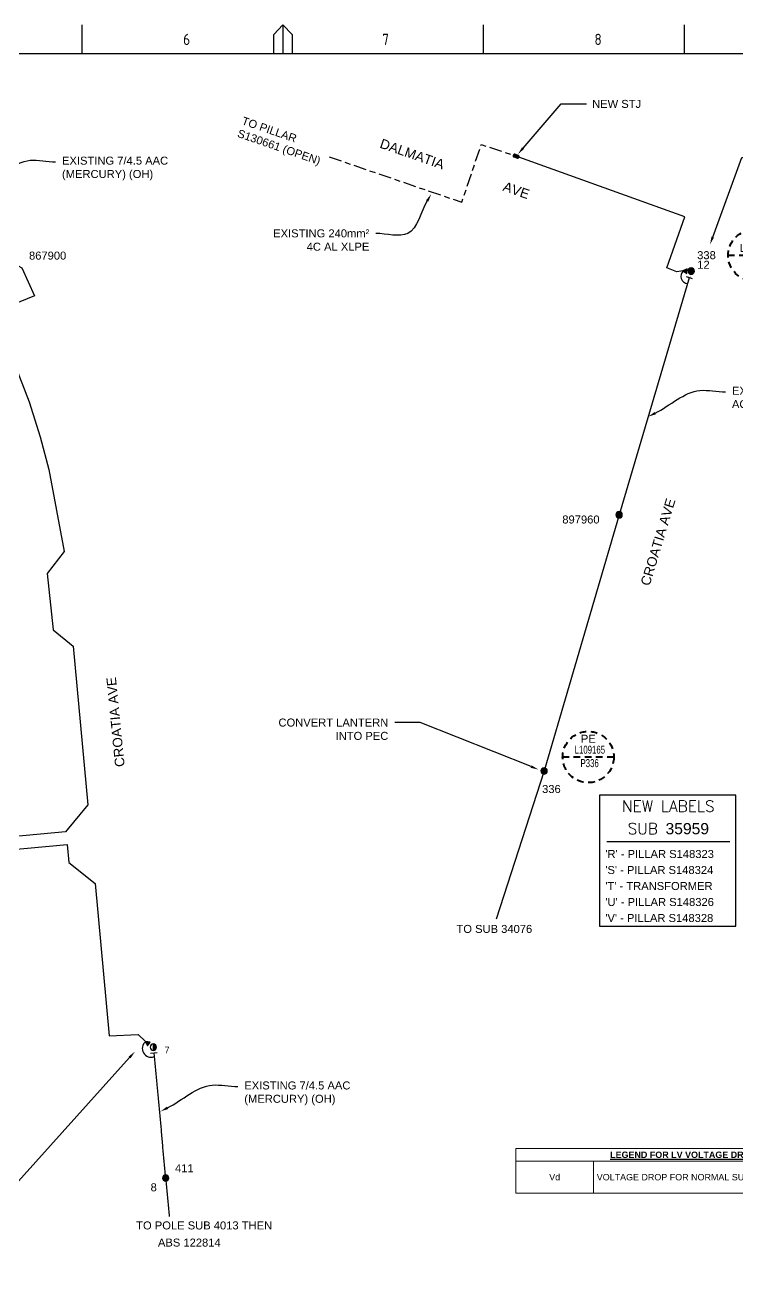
# Paper-space layout 'Sheet(2)' of a CAD drawing. Header units: metres. Extents: x -37 to 809, y -3 to 584.
# Drawn here: x 309.4 to 532.1, y 194.7 to 583.8 of the extents above; entities that cross this region are included whole.
import ezdxf
from ezdxf import colors
from ezdxf.entities.mleader import LeaderData, LeaderLine
from ezdxf.enums import TextEntityAlignment as Align
from ezdxf.math import Vec2, Vec3

# ---------------------------------------------------------------- set-up
doc = ezdxf.new("R2010")
doc.units = ezdxf.units.M
for name, pattern in [('Cable Exist OH', [1, 1, 0]), ('Cable Exist UG', [8.2, 4, -1.2, 1.8, -1.2]), ('Dash', [5, 3, -2])]:
    doc.linetypes.add(name, pattern=pattern)
doc.layers.get('0').update_dxf_attribs({"color": 6})
doc.layers.add('Cadastre Roads_SP_EXT', color=9, linetype='Continuous', lineweight=5)
for name, color, linetype in [('Equip_HV_NEW', 2, 'Continuous'), ('Equip_LV_EXT', 7, 'Continuous'), ('Equip_SP_SL_EXT', 7, 'Continuous'), ('Mains_HV_EXT', 7, 'Continuous'), ('Notes', 7, 'Continuous'), ('OH_Details_SP_MISC', 7, 'Continuous'), ('SupportsOH_SP_TR_HV_LV_SL_EXT', 7, 'Continuous'), ('SupportsUG_SP_EXT', 7, 'Continuous')]:
    doc.layers.add(name, color=color, linetype=linetype)
doc.styles.add('Elec', font='romand__.ttf')
doc.styles.add('iecISOCP', font='isocp.shx')
doc.styles.add('POLE_LABEL', font='arial.ttf')
doc.styles.get("Standard").update_dxf_attribs({"font": 'arial.ttf'})
doc.linetypes.add('Cable New UG', pattern='A,7,-0.25,["x",Standard,S=2,R=0,X=0.2,Y=-0.8],-2.1', length=9.35)

# ---------------------------------------------------------------- blocks, each defined once
blk = doc.blocks.new('A1_FRAME_TITLE')
at = {"layer": 'Notes', "linetype": 'Continuous'}
for p, q in [((351.17, 574.39), (351.17, 583.39)), ((413.67, 580.39), (416.67, 583.39)), ((413.67, 574.39), (413.67, 580.39)), ((416.67, 583.39), (416.67, 574.39)), ((416.67, 583.39), (419.67, 580.39)), ((419.67, 580.39), (419.67, 574.39)), ((482.19, 574.39), (482.19, 583.39)), ((547.7, 574.39), (547.7, 583.39))]:
    blk.add_line(p, q, dxfattribs=at)
at = {"layer": 'Notes', "linetype": 'Continuous', "flags": 128}
blk.add_lwpolyline([(844.88, 574.39), (149.5, 574.39)], dxfattribs=at)
blk.add_attdef('DRAFT_NUM', (9.35, 23.29), '', height=2.5, rotation=90)
at = {"layer": 'Notes', "style": 'iecISOCP'}
for s, p in [('6', (384.13, 577.12)), ('7', (449.08, 577.12)), ('8', (518.36, 577.12))]:
    blk.add_text(s, height=3.5, dxfattribs=at).set_placement(p)
at = {"layer": 'Notes', "style": 'iecISOCP', "flags": 8}
blk.add_attdef('VERSION_NO', text='', height=2.5, rotation=90, dxfattribs=at).set_placement((302.04, 43.81), align=Align.MIDDLE_CENTER)
at = {"layer": 'Notes', "style": 'iecISOCP'}
for tag, p in [('CAP_NO', (513.19, 43.46)), ('IE_NUM', (513.05, 37.81)), ('REF_No_1', (335.24, 32.31)), ('REF_1', (362.52, 32.31)), ('GEN_WO', (441.71, 31.76)), ('HV_SWITCH', (513.46, 32.16)), ('REF_No_2', (335.24, 26.31)), ('REF_2', (362.52, 26.31)), ('OH_WO', (441.71, 25.81)), ('UBD_REF', (513.05, 25.83)), ('REF_No_3', (335.24, 20.31)), ('REF_3', (362.52, 20.31)), ('UG_WO', (441.71, 20.05)), ('GIS_MAP_No', (513.05, 20.04)), ('REF_No_4', (335.24, 14.31)), ('REF_4', (362.52, 14.31)), ('SUB_WO', (441.71, 13.81)), ('HV_OP_DIAG', (513.33, 14.2)), ('LGA', (512.95, 7.78)), ('ExportID', (-11.47, 2.39))]:
    blk.add_attdef(tag, p, '', height=2.5, dxfattribs=at)
for tag, height, p in [('T1', 3.5, (684.37, 39.47)), ('scale', 2.5, (567.76, 33.27)), ('T2', 3.5, (684.37, 34.35)), ('T3', 3.5, (684.37, 28.92)), ('DRAWN', 2.5, (567.76, 24.93)), ('T4', 3.5, (684.37, 23.66)), ('T5', 3.5, (684.37, 18.23)), ('REV', 5, (840.57, 17.1)), ('DATE', 2.5, (567.76, 16.88)), ('T6', 3.5, (684.37, 12.97)), ('CHD', 2.5, (567.76, 8.37)), ('DESIGN', 2.5, (605.62, 9.15))]:
    blk.add_attdef(tag, text='', height=height, dxfattribs=at).set_placement(p, align=Align.CENTER)
blk.add_attdef('NUM', text='', height=7, dxfattribs=at).set_placement((812.88, 20.12), align=Align.MIDDLE_CENTER)
for tag, p in [('NS', (811.23, 8.12)), ('SHTS', (825.93, 8.12))]:
    blk.add_attdef(tag, text='', height=2.5, dxfattribs=at).set_placement(p, align=Align.MIDDLE)
at = {"layer": 'Notes', "style": 'iecISOCP', "flags": 1}
for tag, p in [('ProjectType', (-6.37, -26.8)), ('ProjectNumber', (3.01, -26.82)), ('DrawingNumber', (14.96, -26.8)), ('ProjectDescription', (27.02, -26.83)), ('ExportDate', (39.74, -26.79)), ('ExportUserName', (48.61, -26.8)), ('DesignerCompanyName', (60.94, -26.79)), ('ExportAreaOfInterest', (76.55, -26.81)), ('GIS_SUCCESS', (91.45, -26.78)), ('CAD_SUCCESS', (101.24, -26.78)), ('DEPOTCODE', (111.56, -26.88)), ('ExportCategories', (119.53, -26.8)), ('Comments', (133.84, -26.88))]:
    blk.add_attdef(tag, p, '', height=1, dxfattribs=at)
blk = doc.blocks.new('POLE_EXT')
blk.add_hatch(color=256).paths.add_polyline_path([(-1, 0, 1), (1, 0, 1)])
blk.add_lwpolyline([(-1, 0, 1), (1, 0, 1)], format="xyb", close=True)
for tag, height, flags, p in [('pNumber', 2.5, 8, (-17.84, 2.07)), ('OWNED_BY', 0.2, 9, (1.35, -0.4)), ('SPECIAL_USE', 0.2, 9, (1.35, -0.8)), ('STATE', 0.2, 9, (1.35, -1)), ('cLV', 0.2, 9, (1.35, -1.4)), ('hDepth', 0.2, 9, (1.35, -1.6)), ('hDia', 0.2, 9, (1.35, -1.8)), ('cHV', 0.2, 9, (1.35, -2)), ('cLinedev', 0.2, 9, (1.35, -3.4)), ('pExisting', 0.2, 9, (1.35, -3.8)), ('PARENT', 0.2, 9, (1.35, -0.6)), ('USAGE', 0.2, 9, (1.35, -1.2)), ('LBRACKET', 0.2, 9, (1.35, -2.2)), ('LExisting', 0.2, 9, (1.35, -2.4)), ('LANTNUMBER', 0.2, 9, (1.35, -2.6)), ('LOther', 0.2, 9, (1.35, -2.8)), ('LRemove', 0.2, 9, (1.35, -3)), ('LEGEND', 0.2, 9, (1.35, -3.2)), ('LOCATION', 0.2, 9, (1.35, -3.6)), ('pFooting', 0.2, 9, (1.35, -4.4)), ('pNew', 0.2, 9, (1.35, -4.6)), ('pRelocate', 0.2, 9, (1.35, -5)), ('pRemove', 0.2, 9, (1.35, -5.2)), ('pReplace', 0.2, 9, (1.35, -5.4)), ('pStay', 0.2, 9, (1.35, -5.6)), ('pType', 0.2, 9, (1.35, -5.8)), ('cspan', 0.2, 9, (1.35, -6)), ('STREETNAME', 0.2, 9, (1.35, -6.2)), ('SUBURB', 0.2, 9, (1.35, -6.4)), ('OPERATED_BY', 0.2, 9, (1.36, -7.01)), ('PFNUMBER', 0.2, 9, (1.35, -4)), ('NEWPFNUMBER', 0.2, 9, (1.35, -4.2)), ('NOTES', 0.2, 9, (1.35, -6.6)), ('MAINTAINED_BY', 0.2, 9, (1.36, -6.81))]:
    blk.add_attdef(tag, text='', height=height, dxfattribs=dict(flags=flags)).set_placement(p, align=Align.MIDDLE_LEFT)
at = {"style": 'POLE_LABEL'}
for tag, height, flags, p in [('STRUCTURE_PLANT_NUMBER', 0.2, 9, (1.35, 0.03)), ('ASSET_NUM', 2.5, 8, (2, 2)), ('STREET_CODE', 0.2, 9, (1.35, -0.2))]:
    blk.add_attdef(tag, text='', height=height, dxfattribs=dict(at, flags=flags)).set_placement(p, align=Align.MIDDLE_LEFT)
at = {"flags": 1}
blk.add_attdef('Z', (1.35, -7.33), '', height=0.2, dxfattribs=at)
blk = doc.blocks.new('UGOH_NEW')
blk.add_hatch(color=256).paths.add_polyline_path([(-0.75, 1.7), (0.75, 1.7), (0, 3)])
at = {"color": 1}
blk.add_lwpolyline([(-0.75, 1.7), (0.75, 1.7), (0, 3)], close=True, dxfattribs=at)
for tag, flags, p in [('CONSTRUCTED_VOLTAGE', 9, (1.5, 0)), ('ACTUAL_STATUS', 9, (1.5, -1.6)), ('OPERATING_VOLTAGE', 9, (1.5, -0.2)), ('ORIENTATION', 9, (1.5, -0.4)), ('STATE', 9, (1.5, -0.6)), ('OWNED_BY', 9, (1.5, -1)), ('OPERATED_BY', 9, (1.5, -1.2)), ('TYPE', 1, (1.5, -2)), ('USAGE', 9, (1.5, -0.8)), ('MAINTAINED_BY', 9, (1.5, -1.4)), ('NUMBER_OF_PHASES', 9, (1.5, -1.8))]:
    blk.add_attdef(tag, text='', height=0.2, dxfattribs=dict(flags=flags)).set_placement(p, align=Align.MIDDLE_LEFT)
blk = doc.blocks.new('*T796')
at = {"layer": 'Defpoints', "color": 8, "linetype": 'ByBlock', "lineweight": 0, "transparency": 16777216}
for p, q in [((0, 0), (106.63, 0)), ((0, 0), (0, -14)), ((106.63, 0), (106.63, -14)), ((0, -4), (106.63, -4)), ((24.32, -4), (24.32, -14)), ((0, -14), (106.63, -14))]:
    blk.add_line(p, q, dxfattribs=at)
at = {"layer": 'Notes', "color": 0, "linetype": 'Continuous', "transparency": 16777216, "char_height": 2}
for s, insert, width, attachment_point in [('{\\fArial|b1|i0|c0|p34;\\LLEGEND FOR LV VOLTAGE DROPS}', (53.32, -2), 104.633, 5), ('Vd', (12.16, -9), 22.3182, 5), ('VOLTAGE DROP FOR NORMAL SUPPLY FROM SUB 35959', (25.32, -9), 80.3147, 4)]:
    blk.add_mtext(s, dxfattribs=dict(at, insert=insert, width=width, attachment_point=attachment_point))
blk = doc.blocks.new('POLE_REPLACE_NEW')
for tag, flags, p in [('cLinedev', 9, (1.5, -3.2)), ('pExisting', 9, (1.5, -3.4)), ('PFNUMBER', 9, (1.5, -3.6)), ('NEWPFNUMBER', 9, (1.5, -3.8)), ('pFooting', 9, (1.5, -4)), ('cspan', 9, (1.5, -5.6)), ('SUBURB', 9, (1.5, -5.8)), ('STREETNAME', 9, (1.5, -6)), ('OPERATED_BY', 9, (1.5, -6.6)), ('Z', 1, (1.5, -7)), ('pNew', 9, (1.5, -4.2)), ('pNumber', 9, (1.5, -4.4)), ('pRelocate', 9, (1.5, -4.6)), ('pRemove', 9, (1.5, -4.8)), ('pReplace', 9, (1.5, -5)), ('pStay', 9, (1.5, -5.2)), ('pType', 9, (1.5, -5.4)), ('LOCATION', 9, (1.5, -6.2)), ('NOTES', 9, (1.5, -6.4)), ('MAINTAINED_BY', 9, (1.5, -6.8))]:
    blk.add_attdef(tag, text='', height=0.2, dxfattribs=dict(flags=flags)).set_placement(p, align=Align.MIDDLE_LEFT)
blk.add_wipeout([(0, 1), (-0.13, 0.99), (-0.25, 0.97), (-0.37, 0.93), (-0.48, 0.88), (-0.59, 0.81), (-0.68, 0.73), (-0.77, 0.64), (-0.84, 0.54), (-0.9, 0.43), (-0.95, 0.31), (-0.98, 0.19), (-1, 0.06), (-1, -0.06), (-0.98, -0.19), (-0.95, -0.31), (-0.9, -0.43), (-0.84, -0.54), (-0.77, -0.64), (-0.68, -0.73), (-0.59, -0.81), (-0.48, -0.88), (-0.37, -0.93), (-0.25, -0.97), (-0.13, -0.99), (0, -1), (0.13, -0.99), (0.25, -0.97), (0.37, -0.93), (0.48, -0.88), (0.59, -0.81), (0.68, -0.73), (0.77, -0.64), (0.84, -0.54), (0.9, -0.43), (0.95, -0.31), (0.98, -0.19), (1, -0.06), (1, 0.06), (0.98, 0.19), (0.95, 0.31), (0.9, 0.43), (0.84, 0.54), (0.77, 0.64), (0.68, 0.73), (0.59, 0.81), (0.48, 0.88), (0.37, 0.93), (0.25, 0.97), (0.13, 0.99)])
h = blk.add_hatch(color=256)
edge = h.paths.add_edge_path()
edge.add_arc((0, 0), 1, 270, 450)
edge.add_line((0, 1), (0, -1))
blk.add_lwpolyline([(0, 1), (0, -1)])
at = {"lineweight": -3}
blk.add_arc((0, 0), 1, 90, 270, dxfattribs=at)
blk.add_arc((0, 0), 1, 270, 90)
at = {"style": 'POLE_LABEL', "flags": 9}
blk.add_attdef('STRUCTURE_PLANT_NUMBER', text='', height=0.2, dxfattribs=at).set_placement((1.5, 0.24), align=Align.MIDDLE_LEFT)
for tag, height, flags, p in [('STREET_CODE', 0.2, 9, (1.5, 0)), ('ASSET_NUM', 2.5, 8, (2, 2)), ('OWNED_BY', 0.2, 9, (1.5, -0.2)), ('SPECIAL_USE', 0.2, 9, (1.5, -0.6)), ('STATE', 0.2, 9, (1.5, -0.8)), ('cLV', 0.2, 9, (1.5, -1.2)), ('cHV', 0.2, 9, (1.5, -1.8)), ('PARENT', 0.2, 9, (1.5, -0.4)), ('USAGE', 0.2, 9, (1.5, -1)), ('hDepth', 0.2, 9, (1.5, -1.4)), ('hDia', 0.2, 9, (1.5, -1.6)), ('LBRACKET', 0.2, 9, (1.5, -2)), ('LExisting', 0.2, 9, (1.5, -2.2)), ('LANTNUMBER', 0.2, 9, (1.5, -2.4)), ('LOther', 0.2, 9, (1.5, -2.6)), ('LRemove', 0.2, 9, (1.5, -2.8)), ('LEGEND', 0.2, 9, (1.5, -3))]:
    blk.add_attdef(tag, text='', height=height, dxfattribs=dict(flags=flags)).set_placement(p, align=Align.MIDDLE_LEFT)
blk = doc.blocks.new('*U809')
at = {"flags": 1}
blk.add_attdef('Z', text='', height=0.2, dxfattribs=at).set_placement((1.5, -2.2), align=Align.MIDDLE_LEFT)
blk.add_wipeout([(-0.25, 0), (-0.28, 1.81), (0.23, 1.82), (0.25, 0)])
blk.add_line((0.98, 1.83), (-1.02, 1.8))
at = {"flags": 9}
for tag, p in [('CONNECTOR_TYPE', (1.5, 0)), ('CONSTRUCTED_VOLTAGE', (1.5, -0.2)), ('OPERATING_VOLTAGE', (1.5, -0.6)), ('ORIENTATION', (1.5, -0.8)), ('OWNED_BY', (1.5, -1)), ('OPERATED_BY', (1.5, -1.2)), ('STATE', (1.5, -1.6)), ('NO_PHASES', (1.5, -0.4)), ('MAINTAINED_BY', (1.5, -1.4)), ('USAGE', (1.5, -1.8)), ('NOTES', (1.5, -2))]:
    blk.add_attdef(tag, text='', height=0.2, dxfattribs=at).set_placement(p, align=Align.MIDDLE_LEFT)
blk = doc.blocks.new('*U815')
blk.add_wipeout([(-0.21, 0.13), (0.9, 1.9), (1.33, 1.63), (0.21, -0.13)])
blk.add_line((1.96, 1.24), (0.27, 2.3))
at = {"flags": 1}
blk.add_attdef('Z', (0, 0), '', height=0.2, dxfattribs=at)
at = {"flags": 9}
for tag, p in [('CONNECTOR_TYPE', (0, 0)), ('CONSTRUCTED_VOLTAGE', (0, -0.2)), ('OPERATING_VOLTAGE', (0, -0.6)), ('ORIENTATION', (0, -0.8)), ('OWNED_BY', (0, -1)), ('STATE', (0, -1.2)), ('NO_PHASES', (0, -0.4)), ('USAGE', (0, -1.4)), ('NOTES', (0, -1.6))]:
    blk.add_attdef(tag, text='', height=0.2, dxfattribs=at).set_placement(p, align=Align.MIDDLE_LEFT)
blk = doc.blocks.new('SLANTERN_NUM_EXT')
blk.add_wipeout([(-0.31, 10), (-0.94, 9.96), (-1.57, 9.88), (-2.18, 9.76), (-2.79, 9.61), (-3.39, 9.41), (-3.97, 9.18), (-4.54, 8.91), (-5.09, 8.61), (-5.62, 8.27), (-6.13, 7.91), (-6.62, 7.5), (-7.07, 7.07), (-7.5, 6.62), (-7.91, 6.13), (-8.27, 5.62), (-8.61, 5.09), (-8.91, 4.54), (-9.18, 3.97), (-9.41, 3.39), (-9.61, 2.79), (-9.76, 2.18), (-9.88, 1.57), (-9.96, 0.94), (-10, 0.31), (-10, -0.31), (-9.96, -0.94), (-9.88, -1.57), (-9.76, -2.18), (-9.61, -2.79), (-9.41, -3.39), (-9.18, -3.97), (-8.91, -4.54), (-8.61, -5.09), (-8.27, -5.62), (-7.91, -6.13), (-7.5, -6.62), (-7.07, -7.07), (-6.62, -7.5), (-6.13, -7.91), (-5.62, -8.27), (-5.09, -8.61), (-4.54, -8.91), (-3.97, -9.18), (-3.39, -9.41), (-2.79, -9.61), (-2.18, -9.76), (-1.57, -9.88), (-0.94, -9.96), (-0.31, -10), (0.31, -10), (0.94, -9.96), (1.57, -9.88), (2.18, -9.76), (2.79, -9.61), (3.39, -9.41), (3.97, -9.18), (4.54, -8.91), (5.09, -8.61), (5.62, -8.27), (6.13, -7.91), (6.62, -7.5), (7.07, -7.07), (7.5, -6.62), (7.91, -6.13), (8.27, -5.62), (8.61, -5.09), (8.91, -4.54), (9.18, -3.97), (9.41, -3.39), (9.61, -2.79), (9.76, -2.18), (9.88, -1.57), (9.96, -0.94), (10, -0.31), (10, 0.31), (9.96, 0.94), (9.88, 1.57), (9.76, 2.18), (9.61, 2.79), (9.41, 3.39), (9.18, 3.97), (8.91, 4.54), (8.61, 5.09), (8.27, 5.62), (7.91, 6.13), (7.5, 6.62), (7.07, 7.07), (6.62, 7.5), (6.13, 7.91), (5.62, 8.27), (5.09, 8.61), (4.54, 8.91), (3.97, 9.18), (3.39, 9.41), (2.79, 9.61), (2.18, 9.76), (1.57, 9.88), (0.94, 9.96), (0.31, 10)])
at = {"linetype": 'Dash', "lineweight": 40, "ltscale": 0.7}
blk.add_line((8, 0), (-8, 0), dxfattribs=at)
blk.add_circle((0, 0), 8, dxfattribs=at)
at = {"lineweight": 40, "width": 0.7}
for tag, p in [('SNUMBER', (0.51, 1.05)), ('CNUMBER', (0.44, -3.15))]:
    blk.add_attdef(tag, text='', height=2.5, dxfattribs=at).set_placement(p, align=Align.CENTER)
at = {"lineweight": 40, "flags": 1}
blk.add_attdef('Z', (0, 0), '', height=0.2, dxfattribs=at)
blk = doc.blocks.new('HV_STJ_NEW')
blk.add_hatch(color=256).paths.add_polyline_path([(-0.91, 0.13), (-0.91, -0.13, 0.414214), (-0.59, -0.45), (0.59, -0.45, 0.414214), (0.91, -0.13), (0.91, 0.13, 0.414214), (0.59, 0.45), (-0.59, 0.45, 0.414214)])
blk.add_lwpolyline([(-0.91, 0.13), (-0.91, -0.13, 0.414214), (-0.59, -0.45), (0.59, -0.45, 0.414214), (0.91, -0.13), (0.91, 0.13, 0.414214), (0.59, 0.45), (-0.59, 0.45, 0.414214)], format="xyb", close=True)
for tag, flags, p in [('ORIENTATION', 9, (1.5, 0)), ('OWNED_BY', 9, (1.5, -0.8)), ('OPERATED_BY', 9, (1.5, -1)), ('TYPE', 9, (1.5, -1.4)), ('OPERATING_VOLTAGE', 9, (1.5, -1.6)), ('CONSTRUCTED_VOLTAGE', 9, (1.5, -1.8)), ('Z', 1, (1.5, -2.2)), ('USAGE', 9, (1.5, -0.2)), ('LEGEND', 9, (1.5, -0.4)), ('NOTES', 9, (1.5, -0.6)), ('MAINTAINED_BY', 9, (1.5, -1.2)), ('NUMBER_OF_PHASES', 9, (1.5, -2))]:
    blk.add_attdef(tag, text='', height=0.2, dxfattribs=dict(flags=flags)).set_placement(p, align=Align.MIDDLE_LEFT)

psp = doc.layouts.new('Sheet(2)')

# ---------------------------------------------------------------- linework, layer by layer
at = {"layer": 'Notes', "lineweight": 30}
psp.add_line((491.36, 328.64), (529.86, 328.64), dxfattribs=at)
at = {"layer": 'Notes', "linetype": 'Cable New UG', "flags": 128}
psp.add_lwpolyline([(307.29, 508.52), (308.42, 507.88), (312.38, 499.1), (299.8, 493.98), (310.72, 466.05), (314.18, 455.03), (316.89, 444.91), (321.68, 419.22), (316.35, 412.4), (318.25, 394.73), (324.51, 389.7), (329.13, 340.11), (322.13, 331.67), (238.01, 323.85), (229.48, 324.4), (198.69, 333.21), (190.35, 343.11), (190.35, 343.11), (135.02, 360.58), (127.18, 331.2)], dxfattribs=at)
at = {"layer": 'Notes'}
psp.add_lwpolyline([(489.05, 302.2), (531.7, 302.2), (531.7, 343.11), (489.05, 343.11)], close=True, dxfattribs=at)
at = {"layer": 'OH_Details_SP_MISC', "color": 7, "linetype": 'Continuous', "flags": 128}
psp.add_lwpolyline([(517.7, 506.87), (495.25, 430.71), (471.76, 350.65), (456.74, 304.37)], dxfattribs=at)

# ---------------------------------------------------------------- block references
psp.add_blockref('*T796', (462.91, 232.72))
at = {"layer": 'Equip_HV_NEW', "rotation": 184.5743407584648}
psp.add_blockref('*U809', (349.58, 264.36), dxfattribs=at)
at = {"layer": 'Notes'}
ref = psp.add_blockref('POLE_EXT', (305.77, 509.41), dxfattribs=at)
ref.add_attrib('ASSET_NUM', '867900', dxfattribs={"layer": '0', "height": 2.5, "style": 'POLE_LABEL'}).set_placement((310.71, 511.7), align=Align.MIDDLE_LEFT)
ref.add_attrib('PNUMBER', '2', (303.67, 504.49), dxfattribs={"layer": '0', "height": 2.5})
at = {"layer": 'SupportsOH_SP_TR_HV_LV_SL_EXT'}
ref = psp.add_blockref('POLE_EXT', (495.22, 430.71), dxfattribs=at)
ref.add_attrib('ASSET_NUM', '897960', dxfattribs={"layer": '0', "height": 2.5, "style": 'POLE_LABEL'}).set_placement((489.11, 429.24), align=Align.MIDDLE_RIGHT)
ref = psp.add_blockref('POLE_EXT', (471.76, 350.65), dxfattribs=at)
ref.add_attrib('ASSET_NUM', '336', dxfattribs={"layer": '0', "height": 2.5, "style": 'POLE_LABEL'}).set_placement((476.96, 346.28), align=Align.TOP_RIGHT)
ref = psp.add_blockref('POLE_EXT', (353.44, 223.47), dxfattribs=at)
ref.add_attrib('ASSET_NUM', '411', dxfattribs={"layer": '0', "height": 2.5, "style": 'POLE_LABEL'}).set_placement((356.36, 226.52), align=Align.MIDDLE_LEFT)
ref.add_attrib('PNUMBER', '8', (348.73, 219.32), dxfattribs={"layer": '0', "height": 2.5})

# ---------------------------------------------------------------- texts
at = {"char_height": 2.5, "attachment_point": 1}
for s, width, insert in [('\\pi1.0135;{\\C7;TO POLE SUB 4013 THEN}', 44.1656, (343.21, 209.9)), ('{\\C7; ABS 122814}', 34.829, (350.06, 204.54))]:
    psp.add_mtext_dynamic_manual_height_columns(s, width=width, gutter_width=4, heights=[0], dxfattribs=dict(at, insert=insert))
at = {"layer": 'Cadastre Roads_SP_EXT', "color": 7}
psp.add_text('CROATIA AVE', height=3, rotation=95.6878, dxfattribs=at).set_placement((340.66, 352.08))
at = {"layer": 'Notes'}
for s, rotation, p in [('DALMATIA                 AVE', 340.7663, (420.15, 545.5)), ('CROATIA AVE', 73.162, (504.72, 408.28))]:
    psp.add_text(s, height=3, rotation=rotation, dxfattribs=at).set_placement(p)
at = {"layer": 'Notes', "insert": (510.61, 336.11), "char_height": 3.5, "width": 41.4942, "attachment_point": 5, "line_spacing_factor": 1.2, "style": 'Elec'}
psp.add_mtext('NEW LABELS\\PSUB {\\fArial|b0|i0|c0|p34;\\C0;35959}', dxfattribs=at)
at = {"layer": 'Notes', "insert": (490.91, 314.7), "char_height": 2.5, "width": 36.5085, "attachment_point": 4, "line_spacing_factor": 1.2}
psp.add_mtext("'R' - PILLAR S148323\\P'S' - PILLAR S148324\\P'T' - TRANSFORMER\\P'U' - PILLAR S148326\\P'V' - PILLAR S148328", dxfattribs=at)

# ---------------------------------------------------------------- next in the draw order: linework, layer by layer
at = {"layer": 'Notes', "linetype": 'Cable New UG', "flags": 128}
psp.add_lwpolyline([(158.72, 323.11), (164.35, 344.28), (187.32, 338.12), (201.39, 328.28), (228.79, 320.44), (238.06, 319.84), (322.66, 327.68), (323.18, 322.08), (331.43, 315.5), (335.82, 267.88), (344.87, 268.36), (347.15, 266.09)], dxfattribs=at)
at = {"layer": 'Notes', "linetype": 'Continuous'}
psp.add_arc((348.87, 263.96), 2.75, 128.9481, 291.0185, dxfattribs=at)

# ---------------------------------------------------------------- next in the draw order: block references
at = {"layer": 'Notes', "linetype": 'Cable New UG', "lineweight": 0, "rotation": 54.57600421095778}
psp.add_blockref('UGOH_NEW', (349.59, 264.36), dxfattribs=at)
at = {"layer": 'SupportsUG_SP_EXT', "xscale": 0.958}
psp.add_blockref('A1_FRAME_TITLE', (-9.08, 0.39), dxfattribs=at)

# ---------------------------------------------------------------- next in the draw order: block references
at = {"layer": 'Equip_LV_EXT', "rotation": 195.7919410840676}
psp.add_blockref('*U815', (517.7, 506.87), dxfattribs=at)
at = {"layer": 'Equip_SP_SL_EXT'}
psp.add_blockref('SLANTERN_NUM_EXT', (485.56, 355.01), dxfattribs=at).add_auto_attribs({'SNUMBER': 'L109165', 'CNUMBER': 'P336'})
at = {"layer": 'Notes'}
ref = psp.add_blockref('POLE_REPLACE_NEW', (349.58, 264.36), dxfattribs=at)
ref.add_attrib('pNumber', '7', dxfattribs={"layer": '0', "height": 2}).set_placement((353.11, 263.47), align=Align.MIDDLE_LEFT)

# ---------------------------------------------------------------- next in the draw order: leaders
ml = psp.add_multileader_mtext('Standard', dxfattribs=at)
ml.set_content('TO PILLAR S130661 (OPEN)', color=256)
ml.set_leader_properties()
ml.build(insert=Vec2(0, 0))
ml.multileader.update_dxf_attribs({"leader_type": 0, "arrow_head_size": 2.5})
ctx = ml.context
ctx.base_point, ctx.char_height, ctx.arrow_head_size, ctx.plane_origin, ctx.plane_x_axis, ctx.plane_y_axis = Vec3(375.41, 554.3), 2.5, 2.5, Vec3(332.68, 528.89), Vec3(0.945467, -0.325719), Vec3(0.325719, 0.945467)
notes = []
notes.append((ctx, [(1, (1, 1, 0), (367.84, 556.9), (0.945467, -0.325719), 8, [(0, [(346.45, 535.13)], 0, [])])]))
ctx.mtext.insert, ctx.mtext.text_direction, ctx.mtext.rotation, ctx.mtext.width, ctx.mtext.flow_direction = Vec3(377.82, 555.17), Vec3(0.945467, -0.325719), 5.951414, 28.2485, 5
ctx.mtext.has_bg_fill, ctx.mtext.bg_color, ctx.mtext.bg_scale_factor, ctx.mtext.bg_transparency, ctx.mtext.use_window_bg_color = 1, -1027028792, 1.5, 0, 1
ml = psp.add_multileader_mtext('Standard', dxfattribs=at)
ml.set_content('TO SUB 34076', color=256)
ml.set_leader_properties()
ml.build(insert=Vec2(0, 0))
ml.multileader.update_dxf_attribs({"leader_type": 0, "arrow_head_size": 2.5})
ctx = ml.context
ctx.base_point, ctx.char_height, ctx.arrow_head_size, ctx.plane_origin = Vec3(442.37, 301.28), 2.5, 2.5, Vec3(410.26, 263.34)
notes.append((ctx, [(1, (1, 1, 0), (434.37, 301.28), (1, 0), 8, [(0, [(421.24, 273.73)], 0, [])])]))
ctx.mtext.insert, ctx.mtext.width, ctx.mtext.flow_direction = Vec3(444.37, 302.55), 28.3458, 5
ctx.mtext.has_bg_fill, ctx.mtext.bg_color, ctx.mtext.bg_scale_factor, ctx.mtext.bg_transparency, ctx.mtext.use_window_bg_color = 1, -1027028792, 1.5, 0, 1
ml = psp.add_multileader_mtext('Standard', dxfattribs=at)
ml.set_content('\\pxsm1.5;{\\C7;JOINT / TERMINATION TYPE:______________________\\PNETWORK ACCESS AUTHORISATION:______________\\PJOINT / TERMINATION KIT #:______________________\\PJOINT / TERMINATION BATCH #:___________________\\PDATE OF MANUFACTURE:________________________}', color=256)
ml.set_leader_properties()
ml.build(insert=Vec2(0, 0))
ml.multileader.update_dxf_attribs({"has_text_frame": 1, "arrow_head_size": 2.5})
ctx = ml.context
ctx.base_point, ctx.char_height, ctx.arrow_head_size, ctx.plane_origin = Vec3(201.79, 219.38), 2.5, 2.5, Vec3(200.29, 203.34)
ctx.text_align_type = 1
notes.append((ctx, [(1, (1, 1, 0), (304.6, 219.38), (-1, 0), 8, [(0, [(343.83, 262.99)], 0, [])])]))
ctx.mtext.insert, ctx.mtext.alignment, ctx.mtext.flow_direction = Vec3(249.19, 220.98), 2, 5
ctx.mtext.has_bg_fill, ctx.mtext.bg_color, ctx.mtext.bg_scale_factor, ctx.mtext.bg_transparency, ctx.mtext.use_window_bg_color = 1, -1027028792, 1.5, 0, 1
at = {"layer": 'OH_Details_SP_MISC'}
ml = psp.add_multileader_mtext('Standard', dxfattribs=at)
ml.set_content('NEW STJ', color=256)
ml.set_leader_properties()
ml.build(insert=Vec2(0, 0))
ml.multileader.update_dxf_attribs({"has_text_frame": 1, "arrow_head_size": 2.5})
ctx = ml.context
ctx.base_point, ctx.char_height, ctx.arrow_head_size, ctx.plane_origin = Vec3(485.05, 559.08), 2.5, 2.5, Vec3(560.98, 513.22)
ctx.text_align_type = 1
notes.append((ctx, [(1, (1, 1, 0), (477.05, 559.08), (1, 0), 8, [(0, [(463.56, 543.38)], 0, [])])]))
ctx.mtext.insert, ctx.mtext.width, ctx.mtext.alignment, ctx.mtext.flow_direction = Vec3(494.44, 560.35), 15.0813, 2, 5
ctx.mtext.has_bg_fill, ctx.mtext.bg_color, ctx.mtext.bg_scale_factor, ctx.mtext.bg_transparency, ctx.mtext.use_window_bg_color = 1, -1073741824, 1.1, 0, 1
ml = psp.add_multileader_mtext('Standard', dxfattribs=at)
ml.set_content('CONVERT LANTERN INTO PEC', color=256)
ml.set_leader_properties()
ml.build(insert=Vec2(0, 0))
ml.multileader.update_dxf_attribs({"has_text_frame": 1, "arrow_head_size": 2.5})
ctx = ml.context
ctx.base_point, ctx.char_height, ctx.arrow_head_size, ctx.plane_origin = Vec3(541.63, 542.38), 2.5, 2.5, Vec3(619.05, 493.19)
notes.append((ctx, [(1, (1, 1, 0), (533.63, 542.38), (1, 0), 8, [(0, [(523.63, 515.15)], 0, [])])]))
ctx.mtext.insert, ctx.mtext.width, ctx.mtext.flow_direction = Vec3(543.63, 543.65), 36.229, 5
ctx.mtext.has_bg_fill, ctx.mtext.bg_color, ctx.mtext.bg_scale_factor, ctx.mtext.bg_transparency, ctx.mtext.use_window_bg_color = 1, -1027028792, 1.5, 0, 1
ml = psp.add_multileader_mtext('Standard', dxfattribs=at)
ml.set_content('EXISTING 240mm² 4C AL XLPE', color=256)
ml.set_leader_properties()
ml.build(insert=Vec2(0, 0))
ml.multileader.update_dxf_attribs({"leader_type": 2, "arrow_head_size": 2.5})
ctx = ml.context
ctx.base_point, ctx.char_height, ctx.arrow_head_size, ctx.plane_origin = Vec3(385.39, 518.63), 2.5, 2.5, Vec3(507.48, 449.05)
ctx.text_align_type = 2
notes.append((ctx, [(0, (1, 1, 0), (427.13, 518.63), (-1, 0), 8, [(0, [(436.51, 530.95), (429.17, 518.63)], 0, [])])]))
ctx.mtext.insert, ctx.mtext.width, ctx.mtext.alignment, ctx.mtext.flow_direction = Vec3(417.13, 519.9), 31.1521, 3, 5
ctx.mtext.has_bg_fill, ctx.mtext.bg_color, ctx.mtext.bg_scale_factor, ctx.mtext.bg_transparency, ctx.mtext.use_window_bg_color = 1, -1027028792, 1.5, 0, 1
ml = psp.add_multileader_mtext('Standard', dxfattribs=at)
ml.set_content('EXISTING 6/1/3.75 ACSR (BANANA) (OH)', color=256)
ml.set_leader_properties()
ml.build(insert=Vec2(0, 0))
ml.multileader.update_dxf_attribs({"leader_type": 2, "arrow_head_size": 2.5})
ctx = ml.context
ctx.base_point, ctx.char_height, ctx.arrow_head_size, ctx.plane_origin = Vec3(528.5, 469.09), 2.5, 2.5, Vec3(658.25, 427.19)
notes.append((ctx, [(1, (1, 1, 0), (520.5, 469.09), (1, 0), 8, [(0, [(504.28, 461.34), (520.5, 469.56)], 0, [])])]))
ctx.mtext.insert, ctx.mtext.width, ctx.mtext.flow_direction = Vec3(530.5, 470.71), 36.3722, 5
ctx.mtext.has_bg_fill, ctx.mtext.bg_color, ctx.mtext.bg_scale_factor, ctx.mtext.bg_transparency, ctx.mtext.use_window_bg_color = 1, -1027028792, 1.5, 0, 1
ml = psp.add_multileader_mtext('Standard', dxfattribs=at)
ml.set_content('CONVERT LANTERN INTO PEC', color=256)
ml.set_leader_properties()
ml.build(insert=Vec2(0, 0))
ml.multileader.update_dxf_attribs({"has_text_frame": 1, "arrow_head_size": 2.5})
ctx = ml.context
ctx.base_point, ctx.char_height, ctx.arrow_head_size, ctx.plane_origin = Vec3(387.17, 365.77), 2.5, 2.5, Vec3(464.59, 316.57)
ctx.text_align_type = 2
notes.append((ctx, [(0, (1, 1, 0), (433.06, 365.77), (-1, 0), 8, [(0, [(470.04, 351.1)], 0, [])])]))
ctx.mtext.insert, ctx.mtext.width, ctx.mtext.alignment, ctx.mtext.flow_direction = Vec3(423.06, 367.04), 36.229, 3, 5
ctx.mtext.has_bg_fill, ctx.mtext.bg_color, ctx.mtext.bg_scale_factor, ctx.mtext.bg_transparency, ctx.mtext.use_window_bg_color = 1, -1027028792, 1.5, 0, 1
for ctx, leaders in notes:
    for number, flags, end, landing, length, lines in leaders:
        leader = LeaderData()
        leader.index, (leader.has_last_leader_line, leader.has_dogleg_vector, leader.attachment_direction) = number, flags
        leader.last_leader_point, leader.dogleg_vector, leader.dogleg_length = Vec3(end), Vec3(landing), length
        for number, points, colour, breaks in lines:
            line = LeaderLine()
            line.index, line.vertices, line.color, line.breaks = number, Vec3.list(points), colors.encode_raw_color(colour), breaks
            leader.lines.append(line)
        ctx.leaders.append(leader)

# ---------------------------------------------------------------- next in the draw order: linework, layer by layer
at = {"layer": 'Mains_HV_EXT', "linetype": 'Cable Exist OH'}
psp.add_lwpolyline([(349.75, 262.55), (353.36, 223.77), (354.53, 211.43)], dxfattribs=at)
at = {"layer": 'Notes', "linetype": 'Cable Exist UG', "flags": 128}
psp.add_lwpolyline([(404.53, 542.57), (446.05, 528.37), (452.11, 546.41), (462.16, 543.07)], dxfattribs=at)
at = {"layer": 'Notes', "linetype": 'Cable New UG', "flags": 128}
psp.add_lwpolyline([(515.16, 506.89), (513.25, 506.63), (510.14, 507.86), (515.73, 523.86), (463.86, 542.43)], dxfattribs=at)
at = {"layer": 'Notes', "linetype": 'Continuous'}
psp.add_arc((516.88, 505.28), 2.35, 136.9406, 262.0143, dxfattribs=at)

# ---------------------------------------------------------------- next in the draw order: block references
at = {"layer": 'Equip_SP_SL_EXT'}
psp.add_blockref('SLANTERN_NUM_EXT', (537.31, 511.78), dxfattribs=at).add_auto_attribs({'SNUMBER': 'L109147', 'CNUMBER': 'P338'})
at = {"layer": 'Notes', "linetype": 'Cable New UG', "lineweight": 0}
for name, p, rotation in [('HV_STJ_NEW', (463.02, 542.76), 340.2996769691104), ('UGOH_NEW', (514.9, 505.05), 328.019380785285)]:
    psp.add_blockref(name, p, dxfattribs=dict(at, rotation=rotation))
at = {"layer": 'SupportsOH_SP_TR_HV_LV_SL_EXT'}
ref = psp.add_blockref('POLE_EXT', (517.76, 506.87), dxfattribs=at)
ref.add_attrib('ASSET_NUM', '338', dxfattribs={"layer": '0', "height": 2.5, "style": 'POLE_LABEL'}).set_placement((525.45, 511.83), align=Align.MIDDLE_RIGHT)
ref.add_attrib('PNUMBER', '12', (519.65, 507.59), dxfattribs={"layer": '0', "height": 2.5})

# ---------------------------------------------------------------- next in the draw order: leaders
at = {"layer": 'Notes'}
ml = psp.add_multileader_mtext('Standard', dxfattribs=at)
ml.set_content('PE', color=256)
ml.set_leader_properties()
ml.build(insert=Vec2(0, 0))
ml.multileader.update_dxf_attribs({"leader_type": 0, "arrow_head_size": 2.5})
ctx = ml.context
ctx.base_point, ctx.char_height, ctx.arrow_head_size, ctx.plane_origin = Vec3(481.48, 360.73), 2.5, 2.5, Vec3(478.16, 346.65)
ctx.text_align_type = 1
notes = []
notes.append((ctx, [(0, (1, 1, 0), (473.48, 360.73), (1, 0), 8, [(0, [(478.16, 346.65)], 0, [])])]))
ctx.mtext.insert, ctx.mtext.alignment, ctx.mtext.flow_direction = Vec3(485.58, 361.98), 2, 5
at = {"layer": 'OH_Details_SP_MISC'}
ml = psp.add_multileader_mtext('Standard', dxfattribs=at)
ml.set_content('EXISTING 7/4.5 AAC (MERCURY) (OH)', color=256)
ml.set_leader_properties()
ml.build(insert=Vec2(0, 0))
ml.multileader.update_dxf_attribs({"leader_type": 2, "arrow_head_size": 2.5})
ctx = ml.context
ctx.base_point, ctx.char_height, ctx.arrow_head_size, ctx.plane_origin = Vec3(319.03, 541.01), 2.5, 2.5, Vec3(448.78, 499.11)
notes.append((ctx, [(1, (1, 1, 0), (311.03, 541.01), (1, 0), 8, [(0, [(294.82, 533.25), (311.03, 541.48)], 0, [])])]))
ctx.mtext.insert, ctx.mtext.width, ctx.mtext.flow_direction = Vec3(321.03, 542.62), 36.3722, 5
ctx.mtext.has_bg_fill, ctx.mtext.bg_color, ctx.mtext.bg_scale_factor, ctx.mtext.bg_transparency, ctx.mtext.use_window_bg_color = 1, -1027028792, 1.5, 0, 1
for ctx, leaders in notes:
    for number, flags, end, landing, length, lines in leaders:
        leader = LeaderData()
        leader.index, (leader.has_last_leader_line, leader.has_dogleg_vector, leader.attachment_direction) = number, flags
        leader.last_leader_point, leader.dogleg_vector, leader.dogleg_length = Vec3(end), Vec3(landing), length
        for number, points, colour, breaks in lines:
            line = LeaderLine()
            line.index, line.vertices, line.color, line.breaks = number, Vec3.list(points), colors.encode_raw_color(colour), breaks
            leader.lines.append(line)
        ctx.leaders.append(leader)

# ---------------------------------------------------------------- next in the draw order: leaders
at = {"layer": 'Notes'}
ml = psp.add_multileader_mtext('Standard', dxfattribs=at)
ml.set_content('PE', color=256)
ml.set_leader_properties()
ml.build(insert=Vec2(0, 0))
ml.multileader.update_dxf_attribs({"leader_type": 0, "arrow_head_size": 2.5})
ctx = ml.context
ctx.base_point, ctx.char_height, ctx.arrow_head_size, ctx.plane_origin = Vec3(533.67, 517.4), 2.5, 2.5, Vec3(494.11, 497.27)
ctx.text_align_type = 1
notes = []
notes.append((ctx, [(0, (1, 1, 0), (525.67, 517.4), (1, 0), 8, [(0, [(494.11, 497.27)], 0, [])])]))
ctx.mtext.insert, ctx.mtext.alignment, ctx.mtext.flow_direction = Vec3(537.77, 518.65), 2, 5
at = {"layer": 'OH_Details_SP_MISC'}
ml = psp.add_multileader_mtext('Standard', dxfattribs=at)
ml.set_content('EXISTING 7/4.5 AAC (MERCURY) (OH)', color=256)
ml.set_leader_properties()
ml.build(insert=Vec2(0, 0))
ml.multileader.update_dxf_attribs({"leader_type": 2, "arrow_head_size": 2.5})
ctx = ml.context
ctx.base_point, ctx.char_height, ctx.arrow_head_size, ctx.plane_origin = Vec3(376.02, 252.02), 2.5, 2.5, Vec3(505.78, 210.12)
notes.append((ctx, [(1, (1, 1, 0), (368.02, 252.02), (1, 0), 8, [(0, [(351.81, 244.27), (368.03, 252.5)], 0, [])])]))
ctx.mtext.insert, ctx.mtext.width, ctx.mtext.flow_direction = Vec3(378.02, 253.64), 36.3722, 5
ctx.mtext.has_bg_fill, ctx.mtext.bg_color, ctx.mtext.bg_scale_factor, ctx.mtext.bg_transparency, ctx.mtext.use_window_bg_color = 1, -1027028792, 1.5, 0, 1
for ctx, leaders in notes:
    for number, flags, end, landing, length, lines in leaders:
        leader = LeaderData()
        leader.index, (leader.has_last_leader_line, leader.has_dogleg_vector, leader.attachment_direction) = number, flags
        leader.last_leader_point, leader.dogleg_vector, leader.dogleg_length = Vec3(end), Vec3(landing), length
        for number, points, colour, breaks in lines:
            line = LeaderLine()
            line.index, line.vertices, line.color, line.breaks = number, Vec3.list(points), colors.encode_raw_color(colour), breaks
            leader.lines.append(line)
        ctx.leaders.append(leader)

doc.saveas('drawing.dxf')
